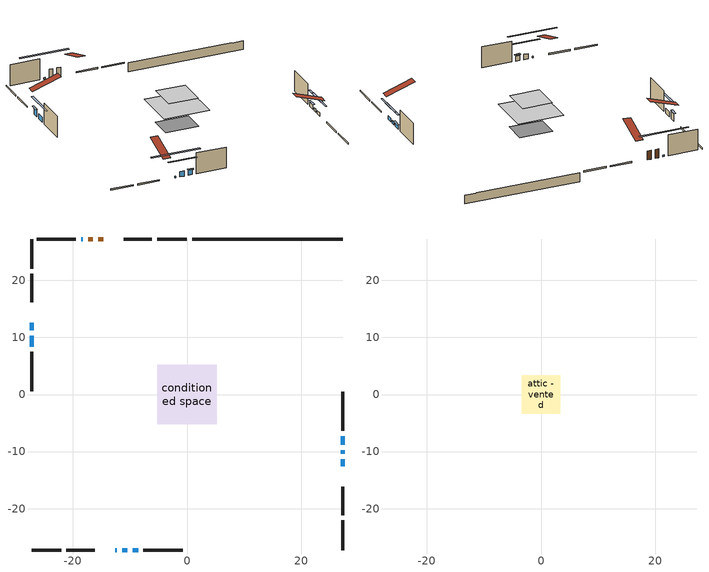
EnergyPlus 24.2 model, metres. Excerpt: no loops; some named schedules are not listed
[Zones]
conditioned space
 floor adiabatic (AdiabaticFloorConstruction): -5.19,-5.19 -5.19,5.19 5.19,5.19 5.19,-5.19 z2.98
 floor foundation (Slab1 construction): -3.81,-2.78 -3.81,2.78 3.81,2.78 3.81,-2.78 z-1.52
 wall outside (RimJoist1 construction): -0.05,27.24 -5.22,27.24 / -27.24,-27.24 -22.07,-27.24 / -27.24,27.24 -27.24,22.07 / 27.24,-27.24 27.24,-22.07 z0.54:0.84
 wall outside (RimJoist2 construction): -6.15,27.24 -11.1,27.24 / -21.14,-27.24 -16.2,-27.24 / -27.24,21.14 -27.24,16.2 / 27.24,-21.14 27.24,-16.2 z0.54:0.84
 wall outside (AdiabaticWallConstruction 1): -14.7,27.24 -15.54,27.24 / -16.47,27.24 -17.31,27.24 z0.54:2.57
 wall outside (AdiabaticWallConstruction): 27.24,-12.59 27.24,-11.33 / 27.24,-10.4 27.24,-9.77 z0.54:1.33; -27.24,12.59 -27.24,11.24 z0.54:2.22; -18.24,27.24 -18.53,27.24 / -12.6,-27.24 -12.3,-27.24 z0.54:0.9; -11.38,-27.24 -10.43,-27.24 / -9.5,-27.24 -8.55,-27.24 z0.54:1.72; -27.24,10.31 -27.24,8.39 z0.54:1.73; 27.24,-8.84 27.24,-7.29 z0.54:1.5
 wall outside (Wall1 construction): -19.45,27.24 -26.32,27.24 / -7.62,-27.24 -0.76,-27.24 / -27.24,7.47 -27.24,0.6 / 27.24,-6.36 27.24,0.5 z0.54:5.42
 wall foundation (FoundationWall1 construction): 0.88,27.24,-1.52 0.88,27.24,0.54 24.61,27.24,0.54 24.61,27.24,0.46 27.24,27.24,0.46 27.24,27.24,-1.52
 window (WindowConstruction): 27.24,-12.59 27.24,-11.33 z0.54:1.33
 window (WindowConstruction 6): -27.24,12.59 -27.24,11.24 z0.54:2.22
 window (WindowConstruction 7): -18.24,27.24 -18.53,27.24 z0.54:0.89
 window (WindowConstruction 8): -12.59,-27.24 -12.31,-27.24 z0.54:0.89
 window (WindowConstruction 1): 27.24,-10.4 27.24,-9.77 z0.54:1.33
 window (WindowConstruction 2): -11.38,-27.24 -10.43,-27.24 z0.54:1.72
 window (WindowConstruction 3): -27.24,10.31 -27.24,8.39 z0.54:1.73
 window (WindowConstruction 4): 27.24,-8.84 27.24,-7.29 z0.54:1.5
 window (WindowConstruction 5): -9.5,-27.24 -8.55,-27.24 z0.54:1.72
 door (Door): -14.7,27.24 -15.54,27.24 z0.54:2.57
 door (Door 1): -16.47,27.24 -17.31,27.24 z0.54:2.57
 ceiling adiabatic (AdiabaticFloorConstruction): 5.19,-5.19 5.19,5.19 -5.19,5.19 -5.19,-5.19 z2.98
attic - vented
 floor to conditioned space (Floor1 construction Reversed): -3.41,-3.41 -3.41,3.41 3.41,3.41 3.41,-3.41 z5.42
 roof outside (Roof1 construction): -13.77,27.24,5.42 -13.77,20.6,7.63 -12.02,20.6,7.63 -12.02,27.24,5.42; -13.52,-27.24,5.42 -13.52,-20.6,7.63 -15.27,-20.6,7.63 -15.27,-27.24,5.42; -27.24,13.52,5.42 -20.6,13.52,7.63 -20.6,15.27,7.63 -27.24,15.27,5.42; 27.24,-13.52,5.42 20.6,-13.52,7.63 20.6,-15.27,7.63 27.24,-15.27,5.42
shading: 27.24,-8.54 27.24,-15.38 27.66,-15.38 27.66,-8.54 z4.12; -27.24,11.04 -27.24,12.79 -27.66,12.79 -27.66,11.04 z2.42; -24.05,27.24 -12.71,27.24 -12.71,27.66 -24.05,27.66 z6.42; -6.78,-27.24 -18.12,-27.24 -18.12,-27.66 -6.78,-27.66 z6.42; 27.24,-6.98 27.24,-13.19 27.66,-13.19 27.66,-6.98 z4.12; -7.64,-27.24 -14.17,-27.24 -14.17,-27.66 -7.64,-27.66 z4.51; -27.24,5.61 -27.24,13.1 -27.66,13.1 -27.66,5.61 z4.52; 27.24,-7.09 27.24,-9.04 27.66,-9.04 27.66,-7.09 z1.7; -8.35,-27.24 -9.7,-27.24 -9.7,-27.66 -8.35,-27.66 z1.92
[Building]
Building 1: Terrain=Suburbs
[Site:Location]
Winnipeg Intl AP_MB: Latitude {deg}=49.91; Longitude {deg}=-97.24; Time Zone {hr}=-6; Elevation {m}=239; Keep Site Location Information=Yes
[Site:GroundTemperature:Shallow]
-2.46526, -5.11642, -5.32873, -4.07063, 0.979979, 6.00706, 10.3653, 13.1261, 13.3606, 11.1152, 6.8681, 1.99523
[Site:WaterMainsTemperature]
Calculation Method=Schedule; Temperature Schedule=mains temperature schedule
[Material] Roughness=Rough; Thermal Absorptance=0.9
Name | Thickness {m} | Conductivity {W/m-K} | Density {kg/m3} | Specific Heat {J/kg-K} | Solar Absorptance | Visible Absorptance
asphalt or fiberglass shingles | 0.00635 | 0.162714 | 1121.4 | 1465.45 | 0.84 | 0.84
ceiling loosefill ins | 0.254 | 0.0480833 | 16.02 | 1046.75 | 0.7 | 0.7
ceiling stud and cavity | 0.1397 | 0.182804 | 65.682 | 1177.47 | 0.7 | 0.7
concrete 4.0 in. | 0.1016 | 1.803125 | 2242.8 | 837.4 | 0.7 | 0.7
concrete 8.0 in. | 0.2032 | 1.803125 | 2242.8 | 837.4 | 0.7 | 0.7
door material | 0.04445 | 0.0451087 | 512.64 | 1214.23 | 0.7 | 0.7
door material 1 | 0.04445 | 0.053851 | 512.64 | 1214.23 | 0.7 | 0.7
floor covering | 0.0127 | 0.0433444 | 54.468 | 1339.84 | 0.6 | 0.6
floor rigid ins; wall rigid ins | 0.512978 | 0.029427 | 32.04 | 1214.23 | 0.7 | 0.7
floor stud and cavity | 0.1397 | 1.75129 | 37.0049 | 1207.88 | 0.7 | 0.7
furniture material conditioned space 1 | 0.1524 | 0.115458 | 640.8 | 1214.23 | 0.6 | 0.6
gypsum board | 0.00254 | 0.160291 | 801 | 837.4 | 0.6 | 0.6
gypsum board 1 | 0.0127 | 0.160291 | 801 | 837.4 | 0.6 | 0.6
osb sheathing 0.75 in. | 0.01905 | 0.115458 | 512.64 | 1214.23 | 0.7 | 0.7
osb sheathing 2.0 in. | 0.0508 | 0.115458 | 512.64 | 1214.23 | 0.7 | 0.7
rim joist stud and cavity | 0.0508 | 0.177588 | 50.32683 | 1063.81 | 0.6 | 0.6
rim joist stud and cavity 1 | 0.0508 | 0.0532701 | 125.044 | 1163.47 | 0.6 | 0.6
wall stud and cavity | 0.0889 | 0.204224 | 50.32683 | 1063.81 | 0.7 | 0.7
wall stud and cavity 1 | 0.0889 | 0.380278 | 52.3479 | 1209.89 | 0.7 | 0.7
wall stud and cavity 2 | 0.0889 | 0.391764 | 83.0341 | 1211.67 | 0.7 | 0.7
wood siding | 0.00254 | 0.102417 | 544.68 | 1172.36 | 0.4 | 0.4
wood siding 1; wood siding 2; wood siding 3 | 0.0254 | 0.102417 | 544.68 | 1172.36 | 0.7 | 0.7
[WindowMaterial:SimpleGlazingSystem]
Name | U-Factor {W/m2-K} | Solar Heat Gain Coefficient
WindowMaterial | 2.85206 | 0.56
WindowMaterial 1 | 2.57327 | 0.56
WindowMaterial 2 | 2.78619 | 0.61
WindowMaterial 3 | 2.78449 | 0.61
WindowMaterial 4 | 2.81686 | 0.59
WindowMaterial 5 | 2.74134 | 0.64
WindowMaterial 6 | 5.984612 | 0.53
WindowMaterial 7 | 3.24952 | 0.43
[Construction]
AdiabaticFloorConstruction: floor stud and cavity, floor rigid ins, osb sheathing 0.75 in., floor covering
AdiabaticWallConstruction: wood siding 2, wall rigid ins, wall stud and cavity 1, gypsum board 1
AdiabaticWallConstruction 1: wood siding 3, wall rigid ins, wall stud and cavity 1, gypsum board 1
Door: door material
Door 1: door material 1
Floor1 construction Reversed: gypsum board 1, ceiling stud and cavity, ceiling loosefill ins
FoundationWall1 construction: concrete 8.0 in.
furniture construction conditioned space 1: furniture material conditioned space 1
PartitionWallConstruction: gypsum board 1, wall stud and cavity 2, gypsum board 1
RimJoist1 construction: wood siding 1, rim joist stud and cavity
RimJoist2 construction: wood siding 1, osb sheathing 2.0 in., rim joist stud and cavity 1
Roof1 construction: asphalt or fiberglass shingles
Slab1 construction: concrete 4.0 in.
Wall1 construction: wood siding, wall stud and cavity, gypsum board
WindowConstruction: WindowMaterial
WindowConstruction 1: WindowMaterial 1
WindowConstruction 2; WindowConstruction 5: WindowMaterial 2
WindowConstruction 3: WindowMaterial 3
WindowConstruction 4: WindowMaterial 4
WindowConstruction 6: WindowMaterial 5
WindowConstruction 7: WindowMaterial 6
WindowConstruction 8: WindowMaterial 7
[Zone] Multiplier=1; Part of Total Floor Area=Yes
Name | Volume {m3}
attic - vented | 16.712
conditioned space | 375.2
[Space]
Name | Zone | Volume {m3}
attic - vented 1 | attic - vented | 16.712
conditioned space 1 | conditioned space | 375.2
[ZoneInfiltration:EffectiveLeakageArea]
infil attic - vented 1: Zone or Space=attic - vented 1; Schedule=Always On Discrete; Effective Air Leakage Area {cm2}=1550; Stack Coefficient=0.000153953; Wind Coefficient=8.38329e-06
[ZoneMixing]
whole house fan mix: Zone or Space=attic - vented; Schedule=Always On Continuous; Design Flow Rate Calculation Method=Flow/Zone; Design Flow Rate {m3/s}=0; Source Zone or Space=conditioned space
[SurfaceProperty:ExposedFoundationPerimeter]
Slab1: Exposed Perimeter Calculation Method=TotalExposedPerimeter; Total Exposed Perimeter {m}=26.366
[InternalMass] Zone or ZoneList=conditioned space; Space or SpaceList=conditioned space 1
Name | Construction | Surface Area {m2}
furniture mass conditioned space 1 | furniture construction conditioned space 1 | 60.0399
partition wall mass | PartitionWallConstruction | 150.1
[Lights]
interior lighting: Zone or ZoneList or Space or SpaceList=conditioned space 1; Schedule=interior lighting schedule; Design Level Calculation Method=LightingLevel; Lighting Level {W}=343.2; Return Air Fraction=0; Fraction Radiant=0.6; Fraction Visible=0.2; Fraction Replaceable=1
[People]
occupants: Zone or ZoneList or Space or SpaceList=conditioned space 1; Number of People Schedule=occupants schedule; Number of People Calculation Method=People; Number of People=3; Fraction Radiant=0.314171; Sensible Heat Fraction=0.56303; Activity Level Schedule=occupants activity schedule; Carbon Dioxide Generation Rate {m3/s-W}=0; Enable ASHRAE 55 Comfort Warnings=No; Mean Radiant Temperature Calculation Type=EnclosureAveraged
[ElectricEquipment] Zone or ZoneList or Space or SpaceList=conditioned space 1; Design Level Calculation Method=EquipmentLevel
Name | Schedule | Design Level {W} | Fraction Latent | Fraction Radiant | Fraction Lost
clothes dryer | clothes dryer schedule | 140.772 | 0.015 | 0.081 | 0.85
clothes washer | clothes washer schedule | 32.1985 | 0.03 | 0.162 | 0.7
cooking range | cooking range schedule | 215.147 | 0.08 | 0.432 | 0.2
dishwasher | dishwasher schedule | 66.8632 | 0.3 | 0.18 | 0.4
fridge | fridge schedule | 72.9452 | 0 | 0.6 | 0
mech vent house fan | mech vent house fan schedule | 0 | 0 | 0 | 1
mech vent house fan cfis | mech vent house fan cfis schedule | 0 | 0 | 0 | 0
misc plug loads | misc plug loads schedule | 494.7 | 0.045 | 0.513 | 0.1
whole house fan | Always On Discrete | 0 | 0 | 0 | 1
[OtherEquipment] Zone or ZoneList or Space or SpaceList=conditioned space 1; Design Level Calculation Method=EquipmentLevel
Name | Fuel Type | Schedule | Design Level {W} | Fraction Latent | Fraction Radiant | Fraction Lost
clothes dryer 1 | Electricity | clothes dryer schedule | 0 | 0.015 | 0.081 | 0.85
cooking range 1 | Electricity | cooking range schedule | 0 | 0.08 | 0.432 | 0.2
general water use latent | None | general water use schedule | 62.594 | 1 | 0 | 0
general water use sensible | None | general water use schedule | -61.6891 | 0 | 0.6 | 0
mech vent house fan latent load | None | Always On Discrete | 0 | 1 | 0 | 0
mech vent house fan sensible load | None | Always On Discrete | 0 | 0 | 0 | 0
water heater energy adjustment1 | NaturalGas | Always On Discrete | 0.01 | 0 | 0 | 1
[ZoneInfiltration:DesignFlowRate] Zone or ZoneList or Space or SpaceList=conditioned space 1; Schedule=Always On Discrete; Design Flow Rate Calculation Method=Flow/Zone; Design Flow Rate {m3/s}=0
infil flow; natural vent flow; whole house fan flow
[AvailabilityManager:Scheduled]
furnace airloop Availability Manager: Schedule=Always On Discrete
[Foundation:Kiva]
Foundation Kiva 1: Initial Indoor Air Temperature {C}=21; Wall Height Above Grade {m}=0.539984; Wall Depth Below Slab {m}=0.2032
[Foundation:Kiva:Settings]
Soil Conductivity {W/m-K}=0.849921; Soil Density {kg/m3}=1842.3; Soil Specific Heat {J/kg-K}=418.7; Ground Solar Absorptivity=0.9; Ground Thermal Absorptivity=0.9; Ground Surface Roughness {m}=0.03; Far-Field Width {m}=40; Deep-Ground Boundary Condition=ZeroFlux; Deep-Ground Depth {m}=40; Minimum Cell Dimension {m}=0.2; Maximum Cell Growth Coefficient=3; Simulation Timestep=Timestep
[Exterior:Lights]
exterior lighting: Schedule=exterior lighting schedule; Design Level {W}=75.6
[EnergyManagementSystem:GlobalVariable]
furnace_airloop_Fan_RTF
infil_program_Qfan
infil_program_Qinf
natural_vent_program_Qnv
natural_vent_program_Qwhf
[EnergyManagementSystem:Sensor]
Name | Output:Variable or Output:Meter Index Key | Output:Variable or Output:Meter
airflow_gain | infil flow | Infiltration Sensible Heat Gain Energy
airflow_gain_1 | natural vent flow | Infiltration Sensible Heat Gain Energy
airflow_gain_2 | whole house fan flow | Infiltration Sensible Heat Gain Energy
airflow_loss | infil flow | Infiltration Sensible Heat Loss Energy
airflow_loss_1 | natural vent flow | Infiltration Sensible Heat Loss Energy
airflow_loss_2 | whole house fan flow | Infiltration Sensible Heat Loss Energy
clg_load_cond |  | Cooling:EnergyTransfer:Zone:CONDITIONED SPACE
clg_sp_s; clg_sp_s_1 | cooling setpoint | Schedule Value
clothes_dryer_exhaust_0_sch_s | clothes dryer exhaust 0 schedule | Schedule Value
cool_season | cooling season schedule | Schedule Value
htg_load_cond |  | Heating:EnergyTransfer:Zone:CONDITIONED SPACE
htg_sp_s; htg_sp_s_1 | heating setpoint | Schedule Value
ig_ee_conv | clothes dryer | Electric Equipment Convective Heating Energy
ig_ee_conv_2 | cooking range | Electric Equipment Convective Heating Energy
ig_ee_conv_4 | fridge | Electric Equipment Convective Heating Energy
ig_ee_conv_5 | misc plug loads | Electric Equipment Convective Heating Energy
ig_ee_conv_6 | whole house fan | Electric Equipment Convective Heating Energy
ig_ee_rad | clothes dryer | Electric Equipment Radiant Heating Energy
ig_ee_rad_2 | cooking range | Electric Equipment Radiant Heating Energy
ig_ee_rad_4 | fridge | Electric Equipment Radiant Heating Energy
ig_ee_rad_5 | misc plug loads | Electric Equipment Radiant Heating Energy
ig_ee_rad_6 | whole house fan | Electric Equipment Radiant Heating Energy
ig_lgt_conv | interior lighting | Lights Convective Heating Energy
ig_lgt_rad | interior lighting | Lights Radiant Heating Energy
ig_lgt_vis | interior lighting | Lights Visible Radiation Heating Energy
ig_oe_conv | clothes dryer 1 | Other Equipment Convective Heating Energy
ig_oe_conv_1 | cooking range 1 | Other Equipment Convective Heating Energy
ig_oe_conv_2 | general water use latent | Other Equipment Convective Heating Energy
ig_oe_conv_3 | general water use sensible | Other Equipment Convective Heating Energy
ig_oe_conv_4 | water heater energy adjustment1 | Other Equipment Convective Heating Energy
ig_oe_rad | clothes dryer 1 | Other Equipment Radiant Heating Energy
ig_oe_rad_1 | cooking range 1 | Other Equipment Radiant Heating Energy
ig_oe_rad_2 | general water use latent | Other Equipment Radiant Heating Energy
ig_oe_rad_3 | general water use sensible | Other Equipment Radiant Heating Energy
ig_oe_rad_4 | water heater energy adjustment1 | Other Equipment Radiant Heating Energy
ig_ppl_conv | occupants | People Convective Heating Energy
ig_ppl_rad | occupants | People Radiant Heating Energy
im_conv | furniture mass conditioned space 1 | Surface Inside Face Convection Heat Gain Energy
im_conv_1 | partition wall mass | Surface Inside Face Convection Heat Gain Energy
im_ig | furniture mass conditioned space 1 | Surface Inside Face Internal Gains Radiation Heat Gain Energy
im_ig_1 | partition wall mass | Surface Inside Face Internal Gains Radiation Heat Gain Energy
im_lgt | furniture mass conditioned space 1 | Surface Inside Face Lights Radiation Heat Gain Energy
im_lgt_1 | partition wall mass | Surface Inside Face Lights Radiation Heat Gain Energy
im_sol | furniture mass conditioned space 1 | Surface Inside Face Solar Radiation Heat Gain Energy
im_sol_1 | partition wall mass | Surface Inside Face Solar Radiation Heat Gain Energy
im_surf | furniture mass conditioned space 1 | Surface Inside Face Net Surface Thermal Radiation Heat Gain Energy
im_surf_1 | partition wall mass | Surface Inside Face Net Surface Thermal Radiation Heat Gain Energy
mv_conv | mech vent house fan | Electric Equipment Convective Heating Energy
mv_conv_1 | mech vent house fan cfis | Electric Equipment Convective Heating Energy
mv_conv_2 | mech vent house fan latent load | Other Equipment Convective Heating Energy
mv_conv_3 | mech vent house fan sensible load | Other Equipment Convective Heating Energy
mv_rad | mech vent house fan | Electric Equipment Radiant Heating Energy
mv_rad_1 | mech vent house fan cfis | Electric Equipment Radiant Heating Energy
mv_rad_2 | mech vent house fan latent load | Other Equipment Radiant Heating Energy
mv_rad_3 | mech vent house fan sensible load | Other Equipment Radiant Heating Energy
natural_vent_s | natural vent schedule | Schedule Value
out_pb_s |  | Site Outdoor Air Barometric Pressure
out_wt_s |  | Site Outdoor Air Humidity Ratio
site_vw_s |  | Site Wind Speed
ss_back_out | Window1 | Surface Window Shortwave from Zone Back Out Window Heat Transfer Rate
ss_back_out_1 | Window10 | Surface Window Shortwave from Zone Back Out Window Heat Transfer Rate
ss_back_out_2 | Window11 | Surface Window Shortwave from Zone Back Out Window Heat Transfer Rate
ss_back_out_3 | Window12 | Surface Window Shortwave from Zone Back Out Window Heat Transfer Rate
ss_back_out_4 | Window2 | Surface Window Shortwave from Zone Back Out Window Heat Transfer Rate
ss_back_out_5 | Window4 | Surface Window Shortwave from Zone Back Out Window Heat Transfer Rate
ss_back_out_6 | Window5 | Surface Window Shortwave from Zone Back Out Window Heat Transfer Rate
ss_back_out_7 | Window7 | Surface Window Shortwave from Zone Back Out Window Heat Transfer Rate
ss_back_out_8 | Window9 | Surface Window Shortwave from Zone Back Out Window Heat Transfer Rate
ss_conv | Door1 | Surface Inside Face Convection Heat Gain Energy
ss_conv_1 | Door2 | Surface Inside Face Convection Heat Gain Energy
ss_conv_10 | Window9 | Surface Inside Face Convection Heat Gain Energy
ss_conv_2 | Window1 | Surface Inside Face Convection Heat Gain Energy
ss_conv_3 | Window10 | Surface Inside Face Convection Heat Gain Energy
ss_conv_4 | Window11 | Surface Inside Face Convection Heat Gain Energy
ss_conv_5 | Window12 | Surface Inside Face Convection Heat Gain Energy
ss_conv_6 | Window2 | Surface Inside Face Convection Heat Gain Energy
ss_conv_7 | Window4 | Surface Inside Face Convection Heat Gain Energy
ss_conv_8 | Window5 | Surface Inside Face Convection Heat Gain Energy
ss_conv_9 | Window7 | Surface Inside Face Convection Heat Gain Energy
ss_ig | Door1 | Surface Inside Face Internal Gains Radiation Heat Gain Energy
ss_ig_1 | Door2 | Surface Inside Face Internal Gains Radiation Heat Gain Energy
ss_ig_10 | Window9 | Surface Inside Face Internal Gains Radiation Heat Gain Energy
ss_ig_2 | Window1 | Surface Inside Face Internal Gains Radiation Heat Gain Energy
ss_ig_3 | Window10 | Surface Inside Face Internal Gains Radiation Heat Gain Energy
ss_ig_4 | Window11 | Surface Inside Face Internal Gains Radiation Heat Gain Energy
ss_ig_5 | Window12 | Surface Inside Face Internal Gains Radiation Heat Gain Energy
ss_ig_6 | Window2 | Surface Inside Face Internal Gains Radiation Heat Gain Energy
ss_ig_7 | Window4 | Surface Inside Face Internal Gains Radiation Heat Gain Energy
ss_ig_8 | Window5 | Surface Inside Face Internal Gains Radiation Heat Gain Energy
ss_ig_9 | Window7 | Surface Inside Face Internal Gains Radiation Heat Gain Energy
ss_lgt | Door1 | Surface Inside Face Lights Radiation Heat Gain Energy
ss_lgt_1 | Door2 | Surface Inside Face Lights Radiation Heat Gain Energy
ss_sol | Door1 | Surface Inside Face Solar Radiation Heat Gain Energy
ss_sol_1 | Door2 | Surface Inside Face Solar Radiation Heat Gain Energy
ss_surf | Door1 | Surface Inside Face Net Surface Thermal Radiation Heat Gain Energy
ss_surf_1 | Door2 | Surface Inside Face Net Surface Thermal Radiation Heat Gain Energy
ss_surf_10 | Window9 | Surface Inside Face Net Surface Thermal Radiation Heat Gain Energy
ss_surf_2 | Window1 | Surface Inside Face Net Surface Thermal Radiation Heat Gain Energy
ss_surf_3 | Window10 | Surface Inside Face Net Surface Thermal Radiation Heat Gain Energy
ss_surf_4 | Window11 | Surface Inside Face Net Surface Thermal Radiation Heat Gain Energy
ss_surf_5 | Window12 | Surface Inside Face Net Surface Thermal Radiation Heat Gain Energy
ss_surf_6 | Window2 | Surface Inside Face Net Surface Thermal Radiation Heat Gain Energy
ss_surf_7 | Window4 | Surface Inside Face Net Surface Thermal Radiation Heat Gain Energy
ss_surf_8 | Window5 | Surface Inside Face Net Surface Thermal Radiation Heat Gain Energy
ss_surf_9 | Window7 | Surface Inside Face Net Surface Thermal Radiation Heat Gain Energy
ss_trans_in | Window1 | Surface Window Transmitted Solar Radiation Rate
ss_trans_in_1 | Window10 | Surface Window Transmitted Solar Radiation Rate
ss_trans_in_2 | Window11 | Surface Window Transmitted Solar Radiation Rate
ss_trans_in_3 | Window12 | Surface Window Transmitted Solar Radiation Rate
ss_trans_in_4 | Window2 | Surface Window Transmitted Solar Radiation Rate
ss_trans_in_5 | Window4 | Surface Window Transmitted Solar Radiation Rate
ss_trans_in_6 | Window5 | Surface Window Transmitted Solar Radiation Rate
ss_trans_in_7 | Window7 | Surface Window Transmitted Solar Radiation Rate
ss_trans_in_8 | Window9 | Surface Window Transmitted Solar Radiation Rate
ss_trans_out | Window1 | Surface Inside Face Initial Transmitted Diffuse Transmitted Out Window Solar Radiation Rate
ss_trans_out_1 | Window10 | Surface Inside Face Initial Transmitted Diffuse Transmitted Out Window Solar Radiation Rate
ss_trans_out_2 | Window11 | Surface Inside Face Initial Transmitted Diffuse Transmitted Out Window Solar Radiation Rate
ss_trans_out_3 | Window12 | Surface Inside Face Initial Transmitted Diffuse Transmitted Out Window Solar Radiation Rate
ss_trans_out_4 | Window2 | Surface Inside Face Initial Transmitted Diffuse Transmitted Out Window Solar Radiation Rate
ss_trans_out_5 | Window4 | Surface Inside Face Initial Transmitted Diffuse Transmitted Out Window Solar Radiation Rate
ss_trans_out_6 | Window5 | Surface Inside Face Initial Transmitted Diffuse Transmitted Out Window Solar Radiation Rate
ss_trans_out_7 | Window7 | Surface Inside Face Initial Transmitted Diffuse Transmitted Out Window Solar Radiation Rate
ss_trans_out_8 | Window9 | Surface Inside Face Initial Transmitted Diffuse Transmitted Out Window Solar Radiation Rate
s_conv | Floor1 | Surface Inside Face Convection Heat Gain Energy
s_conv_1 | FoundationWall1 | Surface Inside Face Convection Heat Gain Energy
s_conv_10 | RimJoist2:270 | Surface Inside Face Convection Heat Gain Energy
s_conv_11 | RimJoist2:90 | Surface Inside Face Convection Heat Gain Energy
s_conv_12 | Slab1 | Surface Inside Face Convection Heat Gain Energy
s_conv_13 | Wall1:0 | Surface Inside Face Convection Heat Gain Energy
s_conv_14 | Wall1:180 | Surface Inside Face Convection Heat Gain Energy
s_conv_15 | Wall1:270 | Surface Inside Face Convection Heat Gain Energy
s_conv_16 | Wall1:90 | Surface Inside Face Convection Heat Gain Energy
s_conv_2 | inferred conditioned ceiling | Surface Inside Face Convection Heat Gain Energy
s_conv_3 | inferred conditioned floor | Surface Inside Face Convection Heat Gain Energy
s_conv_4 | RimJoist1:0 | Surface Inside Face Convection Heat Gain Energy
s_conv_5 | RimJoist1:180 | Surface Inside Face Convection Heat Gain Energy
s_conv_6 | RimJoist1:270 | Surface Inside Face Convection Heat Gain Energy
s_conv_7 | RimJoist1:90 | Surface Inside Face Convection Heat Gain Energy
s_conv_8 | RimJoist2:0 | Surface Inside Face Convection Heat Gain Energy
s_conv_9 | RimJoist2:180 | Surface Inside Face Convection Heat Gain Energy
s_ig | Floor1 | Surface Inside Face Internal Gains Radiation Heat Gain Energy
s_ig_1 | FoundationWall1 | Surface Inside Face Internal Gains Radiation Heat Gain Energy
s_ig_10 | RimJoist2:270 | Surface Inside Face Internal Gains Radiation Heat Gain Energy
s_ig_11 | RimJoist2:90 | Surface Inside Face Internal Gains Radiation Heat Gain Energy
s_ig_12 | Slab1 | Surface Inside Face Internal Gains Radiation Heat Gain Energy
s_ig_13 | Wall1:0 | Surface Inside Face Internal Gains Radiation Heat Gain Energy
s_ig_14 | Wall1:180 | Surface Inside Face Internal Gains Radiation Heat Gain Energy
s_ig_15 | Wall1:270 | Surface Inside Face Internal Gains Radiation Heat Gain Energy
s_ig_16 | Wall1:90 | Surface Inside Face Internal Gains Radiation Heat Gain Energy
s_ig_2 | inferred conditioned ceiling | Surface Inside Face Internal Gains Radiation Heat Gain Energy
s_ig_3 | inferred conditioned floor | Surface Inside Face Internal Gains Radiation Heat Gain Energy
s_ig_4 | RimJoist1:0 | Surface Inside Face Internal Gains Radiation Heat Gain Energy
s_ig_5 | RimJoist1:180 | Surface Inside Face Internal Gains Radiation Heat Gain Energy
s_ig_6 | RimJoist1:270 | Surface Inside Face Internal Gains Radiation Heat Gain Energy
s_ig_7 | RimJoist1:90 | Surface Inside Face Internal Gains Radiation Heat Gain Energy
s_ig_8 | RimJoist2:0 | Surface Inside Face Internal Gains Radiation Heat Gain Energy
s_ig_9 | RimJoist2:180 | Surface Inside Face Internal Gains Radiation Heat Gain Energy
s_lgt | Floor1 | Surface Inside Face Lights Radiation Heat Gain Energy
s_lgt_1 | FoundationWall1 | Surface Inside Face Lights Radiation Heat Gain Energy
s_lgt_10 | RimJoist2:270 | Surface Inside Face Lights Radiation Heat Gain Energy
s_lgt_11 | RimJoist2:90 | Surface Inside Face Lights Radiation Heat Gain Energy
s_lgt_12 | Slab1 | Surface Inside Face Lights Radiation Heat Gain Energy
s_lgt_13 | Wall1:0 | Surface Inside Face Lights Radiation Heat Gain Energy
s_lgt_14 | Wall1:180 | Surface Inside Face Lights Radiation Heat Gain Energy
s_lgt_15 | Wall1:270 | Surface Inside Face Lights Radiation Heat Gain Energy
s_lgt_16 | Wall1:90 | Surface Inside Face Lights Radiation Heat Gain Energy
s_lgt_2 | inferred conditioned ceiling | Surface Inside Face Lights Radiation Heat Gain Energy
s_lgt_3 | inferred conditioned floor | Surface Inside Face Lights Radiation Heat Gain Energy
s_lgt_4 | RimJoist1:0 | Surface Inside Face Lights Radiation Heat Gain Energy
s_lgt_5 | RimJoist1:180 | Surface Inside Face Lights Radiation Heat Gain Energy
s_lgt_6 | RimJoist1:270 | Surface Inside Face Lights Radiation Heat Gain Energy
s_lgt_7 | RimJoist1:90 | Surface Inside Face Lights Radiation Heat Gain Energy
s_lgt_8 | RimJoist2:0 | Surface Inside Face Lights Radiation Heat Gain Energy
